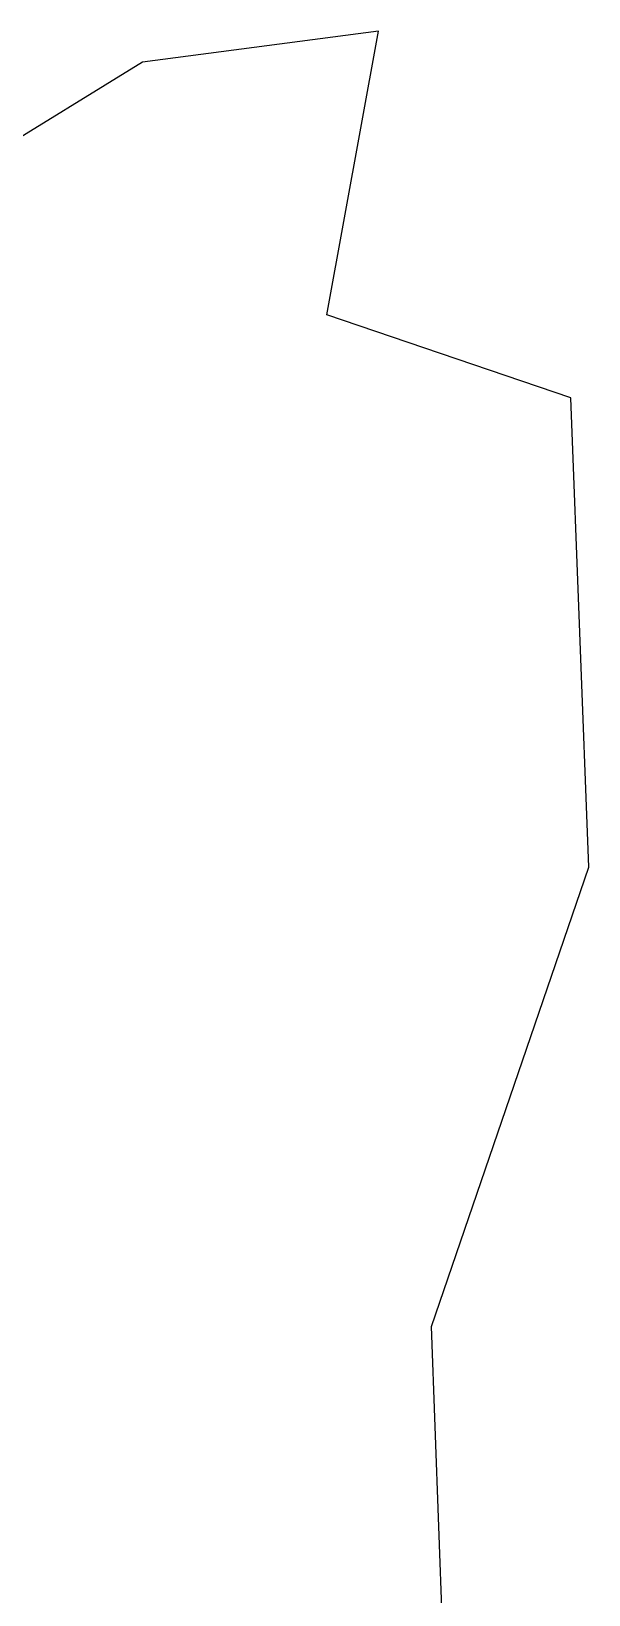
# Model space of a CAD drawing. Header units: metres. Extents: x 479526 to 481925, y 6484265 to 6487890.
# Drawn here: x 481011.7 to 481182.9, y 6487410.7 to 6487890.5 of the extents above; entities that cross this region are included whole.
import ezdxf

# ---------------------------------------------------------------- set-up
doc = ezdxf.new("R2010")
doc.units = ezdxf.units.M
doc.header["$LTSCALE"] = 0.5
doc.header["$MEASUREMENT"] = 0
doc.layers.add('maa', color=7, linetype='CONTINUOUS')

msp = doc.modelspace()

# ---------------------------------------------------------------- linework, layer by layer
at = {"layer": 'maa', "color": 3, "linetype": 'Continuous'}
for points in [[(481118.34, 6487890.5), (481045.88, 6487881)], [(481102.44, 6487803.5), (481118.34, 6487890.5)], [(481118.34, 6487890.5), (481118.34, 6487890.5)], [(481045.88, 6487881), (480998.56, 6487852)], [(481177.38, 6487778), (481102.44, 6487803.5)], [(481182.91, 6487634), (481177.38, 6487778)], [(481134.59, 6487493), (481182.91, 6487634)], [(481143.63, 6487247.5), (481134.59, 6487493)]]:
    msp.add_lwpolyline(points, dxfattribs=at)

doc.saveas('drawing.dxf')
